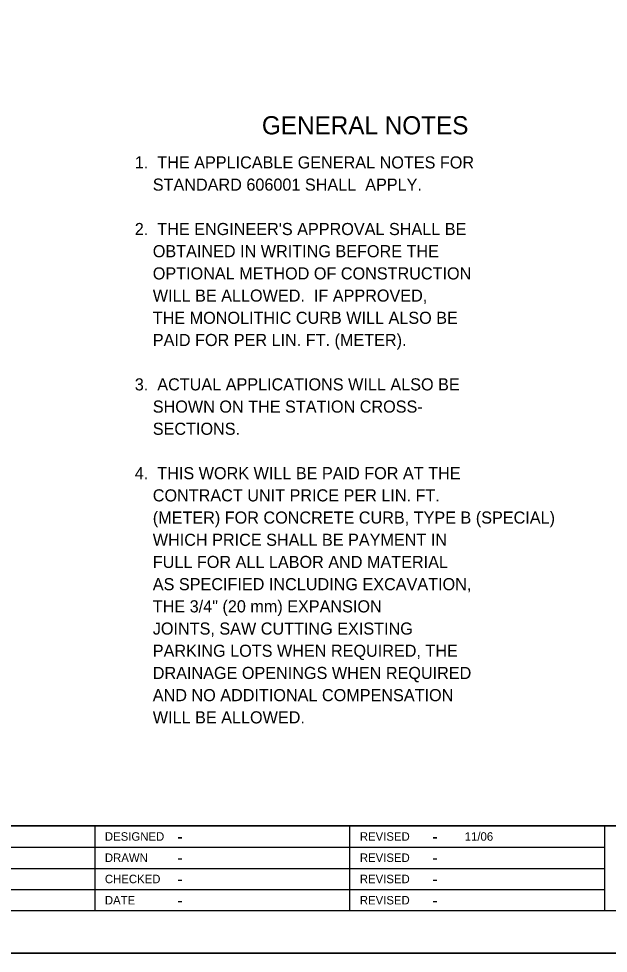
# Model space of a CAD drawing. Extents: x 99578 to 100258, y 100016 to 100456.
# Drawn here: x 99723.7 to 99862.4, y 100016.2 to 100236.2 of the extents above; entities that cross this region are included whole.
import ezdxf

# ---------------------------------------------------------------- set-up
doc = ezdxf.new("R2010")
doc.units = 0
for name, color, linetype in [('Design_PR_Roadway Notes', 7, 'Continuous'), ('Sheets_50 Reference Boundary', 7, 'Continuous'), ('Sheets_General Details', 7, 'Continuous'), ('Sheets_Printer Plotting Border', 7, 'Continuous')]:
    doc.layers.add(name, color=color, linetype=linetype)

msp = doc.modelspace()

# ---------------------------------------------------------------- linework, layer by layer
at = {"layer": 'Sheets_50 Reference Boundary'}
msp.add_lwpolyline([(99618.07, 100446.23), (100248.07, 100446.23), (100248.07, 100046.23), (99618.07, 100046.23)], close=True, dxfattribs=at)
at = {"layer": 'Sheets_General Details'}
for p, q in [((99618.07, 100046.23), (100248.07, 100046.23)), ((99741.55, 100046.23), (99741.55, 100026.23)), ((99801.55, 100046.23), (99801.55, 100026.23)), ((99861.55, 100046.23), (99861.55, 100026.23)), ((99677.55, 100041.23), (99861.55, 100041.23)), ((99677.55, 100036.23), (99861.55, 100036.23)), ((99677.55, 100031.23), (99861.55, 100031.23)), ((100258.07, 100016.23), (99578.07, 100016.23))]:
    msp.add_line(p, q, dxfattribs=at)
msp.add_lwpolyline([(99618.07, 100446.23), (100248.07, 100446.23), (100248.07, 100026.23), (99618.07, 100026.23)], close=True, dxfattribs=at)
at = {"layer": 'Sheets_Printer Plotting Border'}
msp.add_lwpolyline([(99578.07, 100016.23), (100258.07, 100016.23), (100258.07, 100456.23), (99578.07, 100456.23)], close=True, dxfattribs=at)

# ---------------------------------------------------------------- texts
at = {"layer": 'Design_PR_Roadway Notes'}
for s, height, p in [('GENERAL NOTES', 4.275, (99780.9, 100209)), ('1.  THE APPLICABLE GENERAL NOTES FOR ', 2.85, (99750.99, 100200.98)), ('    STANDARD 606001 SHALL  APPLY.', 2.85, (99750.99, 100195.75)), ("2.  THE ENGINEER'S APPROVAL SHALL BE", 2.85, (99750.99, 100185.3)), ('    OBTAINED IN WRITING BEFORE THE', 2.85, (99750.99, 100180.08)), ('    OPTIONAL METHOD OF CONSTRUCTION', 2.85, (99750.99, 100174.85)), ('    WILL BE ALLOWED.  IF APPROVED,', 2.85, (99750.99, 100169.63)), ('    THE MONOLITHIC CURB WILL ALSO BE', 2.85, (99750.99, 100164.4)), ('    PAID FOR PER LIN. FT. (METER).', 2.85, (99750.99, 100159.18)), ('3.  ACTUAL APPLICATIONS WILL ALSO BE', 2.85, (99750.99, 100148.73)), ('    SHOWN ON THE STATION CROSS-', 2.85, (99750.99, 100143.5)), ('    SECTIONS.', 2.85, (99750.99, 100138.28)), ('4.  THIS WORK WILL BE PAID FOR AT THE', 2.85, (99750.99, 100127.83)), ('    CONTRACT UNIT PRICE PER LIN. FT.', 2.85, (99750.99, 100122.6)), ('    (METER) FOR CONCRETE CURB, TYPE B (SPECIAL)', 2.85, (99750.99, 100117.38)), ('    WHICH PRICE SHALL BE PAYMENT IN', 2.85, (99750.99, 100112.15)), ('    FULL FOR ALL LABOR AND MATERIAL', 2.85, (99750.99, 100106.93)), ('    AS SPECIFIED INCLUDING EXCAVATION,', 2.85, (99750.99, 100101.7)), ('    THE 3/4" (20 mm) EXPANSION', 2.85, (99750.99, 100096.48)), ('    JOINTS, SAW CUTTING EXISTING', 2.85, (99750.99, 100091.25)), ('    PARKING LOTS WHEN REQUIRED, THE', 2.85, (99750.99, 100086.03)), ('    DRAINAGE OPENINGS WHEN REQUIRED', 2.85, (99750.99, 100080.8)), ('    AND NO ADDITIONAL COMPENSATION', 2.85, (99750.99, 100075.58)), ('    WILL BE ALLOWED.', 2.85, (99750.99, 100070.35))]:
    msp.add_text(s, height=height, dxfattribs=at).set_placement(p)
at = {"layer": 'Sheets_General Details'}
for s, height, p in [('DESIGNED', 2, (99743.95, 100042.73)), ('-', 2.8, (99761.03, 100042.33)), ('REVISED', 2, (99803.95, 100042.73)), ('-', 2.8, (99821.03, 100042.33)), ('11/06', 2, (99828.63, 100042.73)), ('DRAWN', 2, (99743.95, 100037.73)), ('-', 2.8, (99761.03, 100037.33)), ('REVISED', 2, (99803.95, 100037.73)), ('-', 2.8, (99821.03, 100037.33)), ('CHECKED', 2, (99743.95, 100032.73)), ('REVISED', 2, (99803.95, 100032.73)), ('-', 2.8, (99761.03, 100032.33)), ('-', 2.8, (99821.03, 100032.33)), ('DATE', 2, (99743.95, 100027.73)), ('REVISED', 2, (99803.95, 100027.73)), ('-', 2.8, (99761.03, 100027.33)), ('-', 2.8, (99821.03, 100027.33))]:
    msp.add_text(s, height=height, dxfattribs=at).set_placement(p)

doc.saveas('drawing.dxf')
